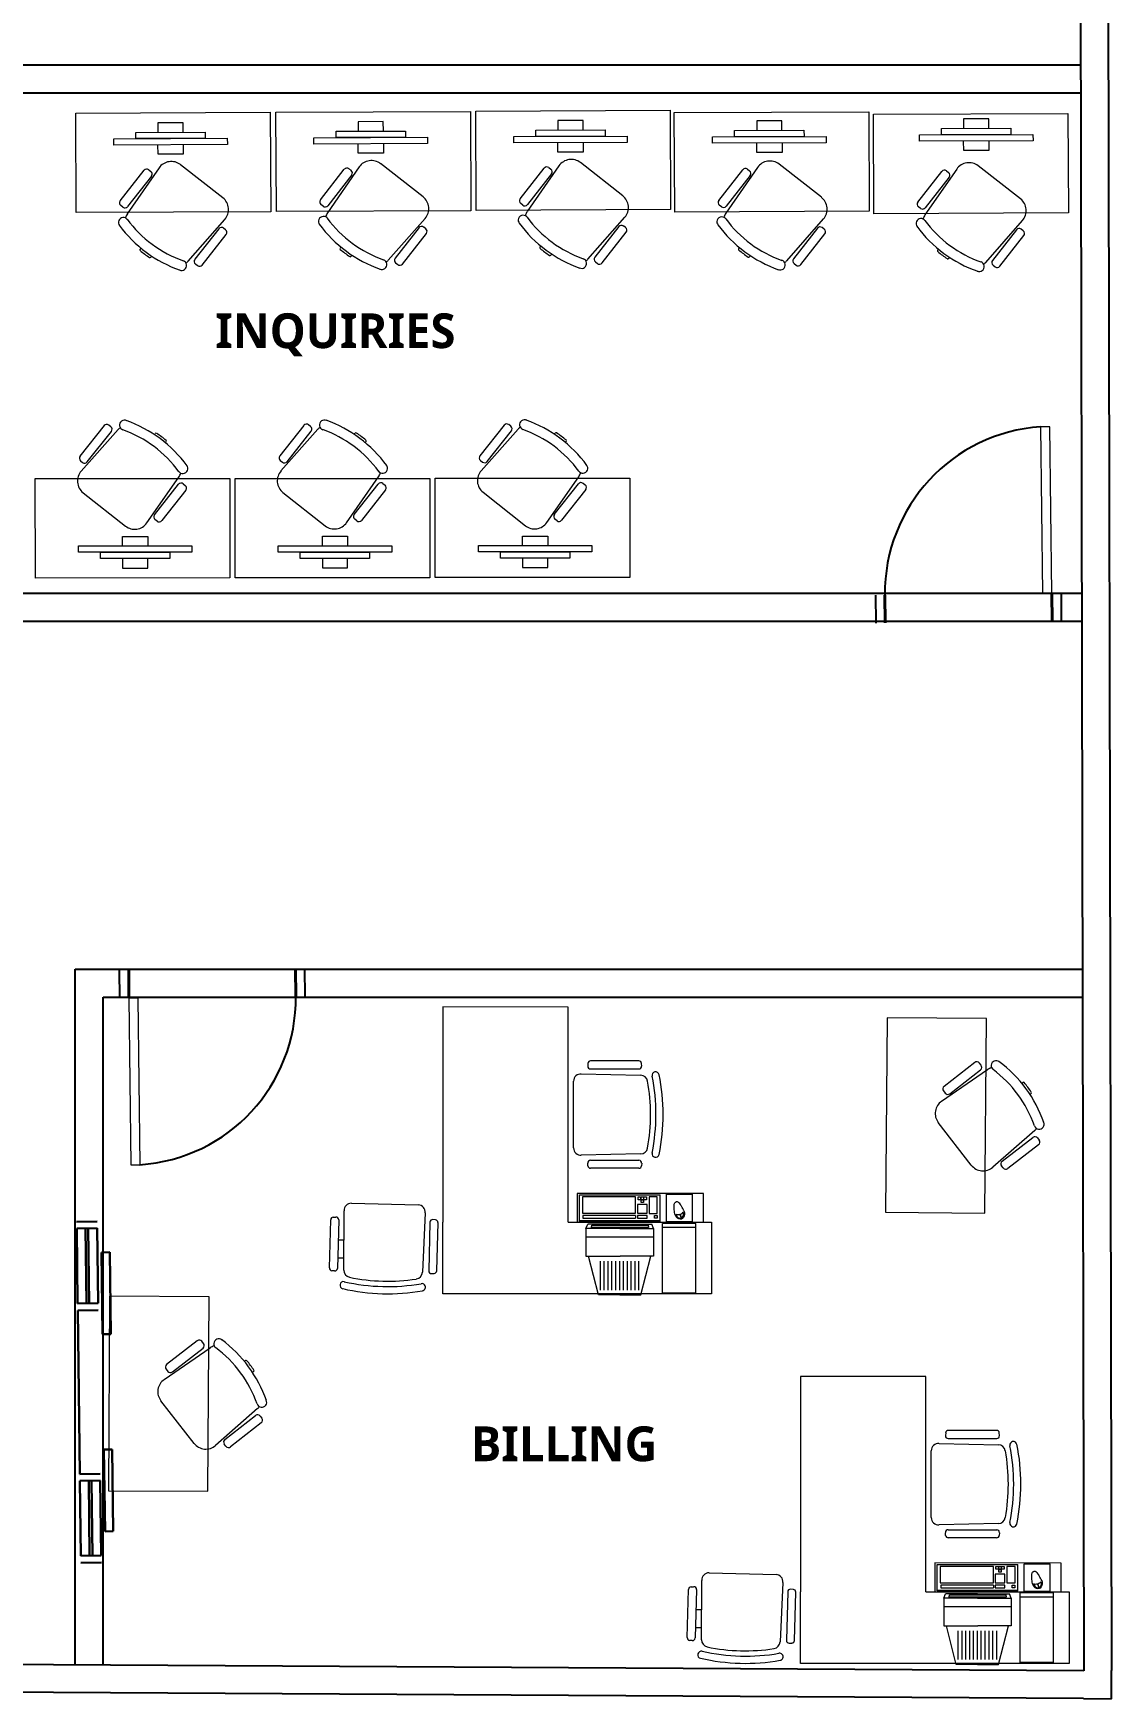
# Model space of a CAD drawing. Header units: millimetres. Extents: x 2220 to 4636, y 1941 to 3920.
# Drawn here: x 2291.71 to 2307.21, y 1951.95 to 1975.89 of the extents above; entities that cross this region are included whole.
import ezdxf

# ---------------------------------------------------------------- set-up
doc = ezdxf.new("R2010")
doc.units = ezdxf.units.MM
doc.layers.add('DOOR_005', color=15, linetype='Continuous')
for name, color, linetype, lineweight in [('DOOR_02', 2, 'Continuous', 9), ('fixture', 142, 'Continuous', 9), ('TEXT', 2, 'Continuous', 20), ('WALL_04C', 4, 'Continuous', 40), ('window', 3, 'Continuous', 30)]:
    doc.layers.add(name, color=color, linetype=linetype, lineweight=lineweight)
doc.styles.get("Standard").update_dxf_attribs({"font": 'arial.ttf'})

msp = doc.modelspace()

# ---------------------------------------------------------------- linework, layer by layer
for p, q in [((2306.728, 1992.35), (2306.811, 1952.35)), ((2307.128, 1992.351), (2307.211, 1952.351)), ((2276.791, 1975.433), (2306.763, 1975.433)), ((2277.191, 1975.033), (2306.763, 1975.033)), ((2306.78, 1967.833), (2277.191, 1967.833)), ((2306.78, 1967.433), (2276.791, 1967.433)), ((2292.311, 1952.433), (2292.311, 1962.433)), ((2292.311, 1962.433), (2306.79, 1962.433)), ((2292.711, 1962.033), (2306.79, 1962.033)), ((2292.711, 1952.433), (2292.711, 1962.033)), ((2306.811, 1952.35), (2271.811, 1952.551)), ((2307.211, 1951.948), (2307.211, 1952.351)), ((2306.808, 1951.95), (2271.809, 1952.151)), ((2306.808, 1951.95), (2307.211, 1951.948))]:
    msp.add_line(p, q)
at = {"color": 2, "linetype": 'Continuous'}
for p, q in [((2303.817, 1967.809), (2303.821, 1967.41)), ((2306.483, 1967.838), (2306.487, 1967.439)), ((2292.951, 1962.016), (2292.947, 1962.416)), ((2295.617, 1962.044), (2295.613, 1962.444))]:
    msp.add_line(p, q, dxfattribs=at)
at = {"layer": 'DOOR_005', "linetype": 'Continuous'}
for centre, start, end in [((2306.349, 1967.837), 93.81, 180.6253), ((2293.084, 1962.018), 273.7899, 0.6052)]:
    msp.add_arc(centre, 2.399, start, end, dxfattribs=at)
at = {"layer": 'DOOR_02', "linetype": 'Continuous'}
for points in [[(2306.323, 1970.233), (2306.19, 1970.231), (2306.216, 1967.836), (2306.349, 1967.837)], [(2293.11, 1959.622), (2293.243, 1959.623), (2293.218, 1962.019), (2293.084, 1962.018)]]:
    msp.add_lwpolyline(points, close=True, dxfattribs=at)
at = {"layer": 'fixture'}
for p, q in [((2292.319, 1974.74), (2295.116, 1974.752)), ((2292.326, 1973.311), (2292.319, 1974.74)), ((2295.116, 1974.752), (2295.122, 1973.323)), ((2295.197, 1974.754), (2297.994, 1974.766)), ((2295.203, 1973.326), (2295.197, 1974.754)), ((2297.994, 1974.766), (2298, 1973.338)), ((2298.069, 1974.77), (2300.865, 1974.782)), ((2298.075, 1973.342), (2298.069, 1974.77)), ((2300.865, 1974.782), (2300.871, 1973.354)), ((2300.924, 1974.747), (2303.721, 1974.759)), ((2300.93, 1973.318), (2300.924, 1974.747)), ((2303.721, 1974.759), (2303.727, 1973.33)), ((2303.786, 1974.723), (2306.583, 1974.735)), ((2303.792, 1973.295), (2303.786, 1974.723)), ((2306.583, 1974.735), (2306.589, 1973.307)), ((2292.958, 1973.478), (2293.303, 1973.919)), ((2293.516, 1973.953), (2293.06, 1973.294)), ((2293.37, 1973.927), (2293.4, 1973.903)), ((2294.434, 1973.523), (2293.824, 1973.999)), ((2295.836, 1973.492), (2296.18, 1973.933)), ((2296.394, 1973.967), (2295.938, 1973.308)), ((2296.247, 1973.941), (2296.278, 1973.918)), ((2297.312, 1973.537), (2296.702, 1974.014)), ((2298.707, 1973.508), (2299.052, 1973.949)), ((2299.265, 1973.983), (2298.81, 1973.324)), ((2299.157, 1973.866), (2298.813, 1973.426)), ((2299.119, 1973.957), (2299.149, 1973.933)), ((2300.183, 1973.553), (2299.573, 1974.03)), ((2301.563, 1973.485), (2301.908, 1973.926)), ((2302.121, 1973.959), (2301.665, 1973.301)), ((2301.975, 1973.934), (2302.005, 1973.91)), ((2303.039, 1973.53), (2302.429, 1974.006)), ((2304.425, 1973.462), (2304.769, 1973.902)), ((2304.983, 1973.936), (2304.527, 1973.278)), ((2304.836, 1973.91), (2304.867, 1973.887)), ((2305.901, 1973.506), (2305.291, 1973.983)), ((2293.408, 1973.836), (2293.064, 1973.396)), ((2296.286, 1973.851), (2295.941, 1973.41)), ((2302.013, 1973.843), (2301.669, 1973.402)), ((2304.875, 1973.82), (2304.53, 1973.379)), ((2292.997, 1973.387), (2292.966, 1973.411)), ((2295.875, 1973.402), (2295.844, 1973.426)), ((2298.746, 1973.418), (2298.716, 1973.441)), ((2301.602, 1973.394), (2301.571, 1973.418)), ((2304.464, 1973.371), (2304.433, 1973.395)), ((2295.122, 1973.323), (2292.326, 1973.311)), ((2293.934, 1972.611), (2294.463, 1973.212)), ((2298, 1973.338), (2295.203, 1973.326)), ((2296.812, 1972.626), (2297.341, 1973.227)), ((2300.871, 1973.354), (2298.075, 1973.342)), ((2299.683, 1972.641), (2300.212, 1973.243)), ((2303.727, 1973.33), (2300.93, 1973.318)), ((2302.539, 1972.618), (2303.068, 1973.219)), ((2306.589, 1973.307), (2303.792, 1973.295)), ((2305.401, 1972.595), (2305.93, 1973.196)), ((2294.376, 1973.079), (2294.032, 1972.639)), ((2294.137, 1972.556), (2294.482, 1972.997)), ((2294.474, 1973.064), (2294.443, 1973.088)), ((2297.254, 1973.094), (2296.909, 1972.653)), ((2297.015, 1972.571), (2297.359, 1973.012)), ((2297.351, 1973.078), (2297.321, 1973.102)), ((2300.125, 1973.11), (2299.781, 1972.669)), ((2299.886, 1972.586), (2300.231, 1973.027)), ((2300.223, 1973.094), (2300.192, 1973.118)), ((2302.981, 1973.086), (2302.637, 1972.646)), ((2302.742, 1972.563), (2303.087, 1973.004)), ((2303.078, 1973.071), (2303.048, 1973.095)), ((2305.843, 1973.063), (2305.498, 1972.622)), ((2305.604, 1972.54), (2305.948, 1972.981)), ((2305.94, 1973.048), (2305.91, 1973.071)), ((2293.255, 1972.801), (2293.243, 1972.785)), ((2293.413, 1972.684), (2293.4, 1972.668)), ((2296.132, 1972.816), (2296.12, 1972.8)), ((2296.291, 1972.699), (2296.278, 1972.682)), ((2299.004, 1972.831), (2298.992, 1972.816)), ((2299.162, 1972.714), (2299.149, 1972.698)), ((2301.86, 1972.808), (2301.847, 1972.792)), ((2302.018, 1972.691), (2302.005, 1972.675)), ((2304.722, 1972.785), (2304.709, 1972.769)), ((2304.88, 1972.668), (2304.867, 1972.651)), ((2294.04, 1972.572), (2294.07, 1972.548)), ((2296.918, 1972.586), (2296.948, 1972.563)), ((2299.789, 1972.602), (2299.82, 1972.578)), ((2302.645, 1972.579), (2302.675, 1972.555)), ((2305.507, 1972.556), (2305.537, 1972.532)), ((2295.695, 1970.236), (2295.665, 1970.26)), ((2298.573, 1970.239), (2298.543, 1970.262)), ((2292.727, 1970.249), (2292.38, 1969.809)), ((2292.93, 1970.193), (2292.398, 1969.594)), ((2292.485, 1969.727), (2292.832, 1970.166)), ((2292.824, 1970.233), (2292.793, 1970.257)), ((2293.45, 1970.118), (2293.463, 1970.134)), ((2295.598, 1970.252), (2295.252, 1969.813)), ((2295.801, 1970.197), (2295.269, 1969.597)), ((2295.357, 1969.73), (2295.703, 1970.169)), ((2296.322, 1970.121), (2296.335, 1970.138)), ((2298.476, 1970.255), (2298.129, 1969.815)), ((2298.679, 1970.199), (2298.147, 1969.6)), ((2298.235, 1969.732), (2298.581, 1970.172)), ((2299.2, 1970.124), (2299.212, 1970.14)), ((2299.357, 1970.006), (2299.37, 1970.022)), ((2293.608, 1970), (2293.62, 1970.016)), ((2296.479, 1970.004), (2296.492, 1970.019)), ((2292.388, 1969.743), (2292.418, 1969.719)), ((2295.26, 1969.746), (2295.29, 1969.722)), ((2298.137, 1969.748), (2298.168, 1969.725)), ((2291.739, 1968.057), (2291.738, 1969.486)), ((2291.738, 1969.486), (2294.535, 1969.486)), ((2293.342, 1968.85), (2293.8, 1969.507)), ((2293.45, 1968.966), (2293.797, 1969.405)), ((2293.902, 1969.322), (2293.555, 1968.883)), ((2293.863, 1969.413), (2293.894, 1969.389)), ((2294.535, 1969.486), (2294.535, 1968.058)), ((2294.61, 1968.061), (2294.61, 1969.489)), ((2294.61, 1969.489), (2297.407, 1969.489)), ((2296.213, 1968.853), (2296.672, 1969.51)), ((2296.322, 1968.969), (2296.668, 1969.408)), ((2296.773, 1969.326), (2296.427, 1968.886)), ((2296.735, 1969.416), (2296.765, 1969.392)), ((2297.407, 1969.489), (2297.407, 1968.061)), ((2297.488, 1968.063), (2297.488, 1969.492)), ((2297.488, 1969.492), (2300.284, 1969.492)), ((2299.091, 1968.856), (2299.55, 1969.513)), ((2299.199, 1968.972), (2299.546, 1969.411)), ((2299.651, 1969.328), (2299.304, 1968.889)), ((2299.613, 1969.419), (2299.643, 1969.395)), ((2300.284, 1969.492), (2300.284, 1968.064)), ((2292.426, 1969.284), (2293.033, 1968.804)), ((2295.297, 1969.287), (2295.905, 1968.808)), ((2298.175, 1969.29), (2298.783, 1968.81)), ((2293.488, 1968.875), (2293.458, 1968.899)), ((2296.36, 1968.878), (2296.33, 1968.902)), ((2299.238, 1968.881), (2299.207, 1968.905)), ((2294.535, 1968.058), (2291.739, 1968.057)), ((2297.407, 1968.061), (2294.61, 1968.061)), ((2300.284, 1968.064), (2297.488, 1968.063)), ((2299.398, 1961.89), (2297.594, 1961.891)), ((2297.594, 1961.891), (2297.594, 1958.799)), ((2299.397, 1958.799), (2299.398, 1961.89)), ((2303.984, 1961.737), (2303.961, 1958.94)), ((2305.412, 1961.725), (2303.984, 1961.737)), ((2305.389, 1958.929), (2305.412, 1961.725)), ((2299.586, 1960.928), (2300.44, 1960.91)), ((2299.682, 1961.081), (2299.68, 1961.042)), ((2299.718, 1961), (2300.416, 1961)), ((2300.414, 1961.116), (2299.72, 1961.116)), ((2300.455, 1961.042), (2300.453, 1961.08)), ((2304.766, 1960.537), (2305.427, 1960.991)), ((2305.243, 1961.093), (2304.801, 1960.75)), ((2304.883, 1960.645), (2305.325, 1960.988)), ((2305.334, 1961.054), (2305.31, 1961.085)), ((2299.475, 1959.864), (2299.475, 1960.825)), ((2305.919, 1960.794), (2305.935, 1960.806)), ((2304.793, 1960.684), (2304.816, 1960.653)), ((2306.035, 1960.636), (2306.052, 1960.648)), ((2305.193, 1959.618), (2304.718, 1960.229)), ((2306.106, 1960.114), (2305.503, 1959.587)), ((2305.636, 1959.674), (2306.078, 1960.017)), ((2306.145, 1960.008), (2306.169, 1959.978)), ((2300.44, 1959.779), (2299.586, 1959.761)), ((2306.16, 1959.911), (2305.718, 1959.568)), ((2299.682, 1959.609), (2299.68, 1959.647)), ((2299.718, 1959.689), (2300.416, 1959.689)), ((2300.414, 1959.573), (2299.72, 1959.573)), ((2300.455, 1959.647), (2300.453, 1959.609)), ((2305.651, 1959.577), (2305.628, 1959.607)), ((2296.281, 1959.07), (2297.243, 1959.045)), ((2301.344, 1959.211), (2299.526, 1959.211)), ((2299.526, 1959.211), (2299.526, 1958.799)), ((2299.561, 1959.19), (2300.721, 1959.19)), ((2299.561, 1958.809), (2299.561, 1959.19)), ((2300.367, 1959.161), (2299.605, 1959.161)), ((2299.605, 1959.161), (2299.605, 1958.927)), ((2300.367, 1958.927), (2300.367, 1959.161)), ((2300.532, 1959.052), (2300.394, 1959.052)), ((2300.394, 1959.052), (2300.394, 1958.927)), ((2300.403, 1959.16), (2300.439, 1959.16)), ((2300.403, 1959.121), (2300.403, 1959.16)), ((2300.439, 1959.121), (2300.403, 1959.121)), ((2300.439, 1959.16), (2300.439, 1959.121)), ((2300.445, 1959.16), (2300.481, 1959.16)), ((2300.445, 1959.121), (2300.445, 1959.16)), ((2300.481, 1959.121), (2300.445, 1959.121)), ((2300.445, 1959.079), (2300.445, 1959.118)), ((2300.445, 1959.118), (2300.481, 1959.118)), ((2300.481, 1959.079), (2300.445, 1959.079)), ((2300.481, 1959.16), (2300.481, 1959.121)), ((2300.481, 1959.118), (2300.481, 1959.079)), ((2300.485, 1959.16), (2300.522, 1959.16)), ((2300.485, 1959.121), (2300.485, 1959.16)), ((2300.522, 1959.121), (2300.485, 1959.121)), ((2300.522, 1959.16), (2300.522, 1959.121)), ((2300.532, 1958.927), (2300.532, 1959.052)), ((2300.679, 1959.161), (2300.56, 1959.161)), ((2300.56, 1959.161), (2300.56, 1958.924)), ((2300.679, 1958.924), (2300.679, 1959.161)), ((2300.721, 1958.809), (2300.721, 1959.19)), ((2300.813, 1959.201), (2301.183, 1959.201)), ((2300.813, 1958.804), (2300.813, 1959.201)), ((2301.183, 1958.804), (2301.183, 1959.201)), ((2301.344, 1958.799), (2301.344, 1959.211)), ((2295.966, 1958.139), (2295.985, 1958.832)), ((2296.021, 1958.87), (2296.06, 1958.871)), ((2296.1, 1958.831), (2296.082, 1958.134)), ((2296.172, 1958.107), (2296.176, 1958.962)), ((2297.343, 1958.931), (2297.302, 1958.078)), ((2297.411, 1958.797), (2297.393, 1958.099)), ((2297.493, 1958.832), (2297.454, 1958.835)), ((2297.509, 1958.099), (2297.527, 1958.792)), ((2297.594, 1957.768), (2297.594, 1958.799)), ((2299.397, 1958.799), (2301.458, 1958.799)), ((2299.526, 1958.799), (2301.344, 1958.799)), ((2299.561, 1958.822), (2300.721, 1958.822)), ((2299.561, 1958.809), (2300.721, 1958.809)), ((2299.605, 1958.927), (2300.367, 1958.927)), ((2300.367, 1958.895), (2299.611, 1958.895)), ((2299.611, 1958.895), (2299.611, 1958.854)), ((2299.611, 1958.854), (2300.367, 1958.854)), ((2300.367, 1958.895), (2300.367, 1958.854)), ((2300.394, 1958.927), (2300.532, 1958.927)), ((2300.394, 1958.895), (2300.394, 1958.854)), ((2300.532, 1958.895), (2300.394, 1958.895)), ((2300.394, 1958.854), (2300.532, 1958.854)), ((2300.532, 1958.854), (2300.532, 1958.895)), ((2300.56, 1958.924), (2300.679, 1958.924)), ((2300.639, 1958.856), (2300.639, 1958.895)), ((2300.639, 1958.895), (2300.676, 1958.895)), ((2300.676, 1958.856), (2300.639, 1958.856)), ((2300.676, 1958.895), (2300.676, 1958.856)), ((2300.754, 1957.779), (2300.754, 1958.781)), ((2301.232, 1958.781), (2300.754, 1958.781)), ((2301.183, 1958.804), (2300.813, 1958.804)), ((2301.005, 1958.908), (2301.02, 1958.858)), ((2301.006, 1958.908), (2301.021, 1958.859)), ((2301.231, 1957.779), (2301.232, 1958.781)), ((2301.458, 1958.799), (2301.458, 1957.768)), ((2303.961, 1958.94), (2305.389, 1958.929)), ((2299.654, 1958.706), (2299.653, 1958.308)), ((2299.654, 1958.706), (2299.681, 1958.767)), ((2300.139, 1958.706), (2299.654, 1958.706)), ((2299.654, 1958.586), (2300.624, 1958.586)), ((2300.139, 1958.767), (2299.681, 1958.767)), ((2299.732, 1958.721), (2299.736, 1958.754)), ((2300.551, 1958.721), (2299.732, 1958.721)), ((2299.736, 1958.754), (2300.547, 1958.754)), ((2300.139, 1958.767), (2300.601, 1958.767)), ((2300.139, 1958.706), (2300.624, 1958.705)), ((2300.547, 1958.754), (2300.551, 1958.721)), ((2300.624, 1958.705), (2300.601, 1958.767)), ((2300.624, 1958.705), (2300.624, 1958.308)), ((2300.624, 1958.705), (2300.624, 1958.486)), ((2301.232, 1958.722), (2300.754, 1958.722)), ((2299.653, 1958.308), (2300.144, 1958.308)), ((2299.834, 1957.754), (2299.692, 1958.308)), ((2300.624, 1958.308), (2300.144, 1958.308)), ((2300.444, 1957.754), (2300.586, 1958.308)), ((2296.04, 1958.096), (2296.001, 1958.099)), ((2297.434, 1958.06), (2297.472, 1958.061)), ((2299.861, 1957.822), (2299.862, 1958.237)), ((2299.917, 1957.822), (2299.917, 1958.237)), ((2299.972, 1957.822), (2299.972, 1958.237)), ((2300.028, 1957.822), (2300.028, 1958.237)), ((2300.083, 1957.822), (2300.083, 1958.237)), ((2300.139, 1957.822), (2300.139, 1958.237)), ((2300.194, 1957.822), (2300.194, 1958.237)), ((2300.25, 1957.822), (2300.25, 1958.237)), ((2300.305, 1957.822), (2300.305, 1958.237)), ((2300.361, 1957.822), (2300.361, 1958.237)), ((2300.416, 1957.822), (2300.416, 1958.237)), ((2292.806, 1957.735), (2292.789, 1954.938)), ((2294.235, 1957.726), (2292.806, 1957.735)), ((2294.218, 1954.93), (2294.235, 1957.726)), ((2299.397, 1957.768), (2297.594, 1957.768)), ((2301.458, 1957.768), (2297.594, 1957.768)), ((2300.139, 1957.754), (2299.834, 1957.754)), ((2300.139, 1957.754), (2300.444, 1957.754)), ((2301.231, 1957.779), (2300.754, 1957.779)), ((2294.067, 1957.094), (2293.626, 1956.75)), ((2293.591, 1956.537), (2294.251, 1956.991)), ((2293.708, 1956.645), (2294.149, 1956.988)), ((2294.158, 1957.055), (2294.134, 1957.086)), ((2293.617, 1956.683), (2293.641, 1956.653)), ((2294.743, 1956.796), (2294.759, 1956.808)), ((2294.86, 1956.638), (2294.876, 1956.651)), ((2302.737, 1956.578), (2302.736, 1953.486)), ((2304.54, 1956.578), (2302.737, 1956.578)), ((2304.54, 1953.486), (2304.54, 1956.578)), ((2294.02, 1955.618), (2293.544, 1956.229)), ((2294.932, 1956.117), (2294.33, 1955.589)), ((2294.463, 1955.675), (2294.904, 1956.019)), ((2294.986, 1955.913), (2294.545, 1955.57)), ((2294.971, 1956.011), (2294.995, 1955.98)), ((2304.825, 1955.768), (2304.822, 1955.729)), ((2304.861, 1955.687), (2305.559, 1955.687)), ((2305.557, 1955.803), (2304.863, 1955.803)), ((2305.597, 1955.729), (2305.595, 1955.768)), ((2294.478, 1955.578), (2294.455, 1955.608)), ((2304.617, 1954.551), (2304.617, 1955.513)), ((2304.729, 1955.615), (2305.583, 1955.597)), ((2292.789, 1954.938), (2294.218, 1954.93)), ((2305.583, 1954.466), (2304.729, 1954.448)), ((2304.824, 1954.296), (2304.822, 1954.334)), ((2304.861, 1954.376), (2305.559, 1954.376)), ((2305.557, 1954.26), (2304.863, 1954.26)), ((2305.597, 1954.334), (2305.595, 1954.296)), ((2301.424, 1953.757), (2302.386, 1953.732)), ((2306.487, 1953.898), (2304.669, 1953.899)), ((2304.669, 1953.899), (2304.669, 1953.486)), ((2304.704, 1953.877), (2305.863, 1953.877)), ((2304.704, 1953.497), (2304.704, 1953.877)), ((2305.51, 1953.848), (2304.748, 1953.848)), ((2304.748, 1953.848), (2304.748, 1953.614)), ((2305.51, 1953.614), (2305.51, 1953.848)), ((2305.546, 1953.847), (2305.582, 1953.847)), ((2305.546, 1953.808), (2305.546, 1953.847)), ((2305.582, 1953.808), (2305.546, 1953.808)), ((2305.582, 1953.847), (2305.582, 1953.808)), ((2305.587, 1953.847), (2305.624, 1953.847)), ((2305.587, 1953.808), (2305.587, 1953.847)), ((2305.624, 1953.808), (2305.587, 1953.808)), ((2305.587, 1953.767), (2305.587, 1953.805)), ((2305.587, 1953.805), (2305.624, 1953.805)), ((2305.624, 1953.767), (2305.587, 1953.767)), ((2305.624, 1953.847), (2305.624, 1953.808)), ((2305.624, 1953.805), (2305.624, 1953.767)), ((2305.628, 1953.847), (2305.664, 1953.847)), ((2305.628, 1953.808), (2305.628, 1953.847)), ((2305.664, 1953.808), (2305.628, 1953.808)), ((2305.664, 1953.847), (2305.664, 1953.808)), ((2305.822, 1953.848), (2305.703, 1953.848)), ((2305.703, 1953.848), (2305.703, 1953.611)), ((2305.822, 1953.611), (2305.822, 1953.848)), ((2305.863, 1953.496), (2305.863, 1953.877)), ((2305.955, 1953.888), (2306.325, 1953.888)), ((2305.955, 1953.491), (2305.955, 1953.888)), ((2306.325, 1953.491), (2306.325, 1953.888)), ((2306.487, 1953.486), (2306.487, 1953.898)), ((2301.109, 1952.826), (2301.127, 1953.519)), ((2301.164, 1953.557), (2301.202, 1953.558)), ((2301.243, 1953.518), (2301.225, 1952.821)), ((2301.314, 1952.795), (2301.319, 1953.649)), ((2302.485, 1953.618), (2302.445, 1952.765)), ((2302.635, 1953.519), (2302.597, 1953.522)), ((2304.704, 1953.509), (2305.863, 1953.509)), ((2304.748, 1953.614), (2305.51, 1953.614)), ((2305.51, 1953.582), (2304.754, 1953.582)), ((2304.754, 1953.582), (2304.754, 1953.541)), ((2304.754, 1953.541), (2305.51, 1953.541)), ((2305.51, 1953.582), (2305.51, 1953.541)), ((2305.675, 1953.739), (2305.537, 1953.739)), ((2305.537, 1953.739), (2305.537, 1953.614)), ((2305.537, 1953.614), (2305.674, 1953.614)), ((2305.537, 1953.582), (2305.537, 1953.541)), ((2305.674, 1953.582), (2305.537, 1953.582)), ((2305.537, 1953.541), (2305.674, 1953.541)), ((2305.674, 1953.614), (2305.675, 1953.739)), ((2305.674, 1953.541), (2305.674, 1953.582)), ((2305.703, 1953.611), (2305.822, 1953.611)), ((2305.782, 1953.543), (2305.782, 1953.582)), ((2305.782, 1953.582), (2305.818, 1953.582)), ((2305.818, 1953.543), (2305.782, 1953.543)), ((2305.818, 1953.582), (2305.818, 1953.543)), ((2306.147, 1953.595), (2306.163, 1953.545)), ((2306.149, 1953.595), (2306.164, 1953.546)), ((2302.554, 1953.484), (2302.536, 1952.787)), ((2302.652, 1952.786), (2302.67, 1953.479)), ((2302.736, 1952.456), (2302.736, 1953.486)), ((2304.54, 1953.486), (2306.601, 1953.486)), ((2304.669, 1953.486), (2306.487, 1953.486)), ((2304.704, 1953.497), (2305.863, 1953.496)), ((2304.796, 1953.393), (2304.823, 1953.455)), ((2304.796, 1953.393), (2304.796, 1952.996)), ((2305.282, 1953.393), (2304.796, 1953.393)), ((2304.796, 1953.273), (2305.767, 1953.273)), ((2305.282, 1953.455), (2304.823, 1953.455)), ((2304.874, 1953.408), (2304.879, 1953.441)), ((2305.694, 1953.408), (2304.874, 1953.408)), ((2304.879, 1953.441), (2305.69, 1953.441)), ((2305.282, 1953.455), (2305.743, 1953.455)), ((2305.282, 1953.393), (2305.767, 1953.393)), ((2305.69, 1953.441), (2305.694, 1953.408)), ((2305.767, 1953.393), (2305.743, 1953.455)), ((2305.767, 1953.393), (2305.767, 1952.995)), ((2305.767, 1953.393), (2305.767, 1953.174)), ((2305.897, 1952.466), (2305.897, 1953.468)), ((2306.374, 1953.468), (2305.897, 1953.468)), ((2306.374, 1953.409), (2305.897, 1953.409)), ((2306.325, 1953.491), (2305.955, 1953.491)), ((2306.374, 1952.466), (2306.374, 1953.468)), ((2306.601, 1953.486), (2306.601, 1952.455)), ((2301.182, 1952.783), (2301.144, 1952.786)), ((2304.796, 1952.996), (2305.286, 1952.995)), ((2304.977, 1952.441), (2304.835, 1952.996)), ((2305.004, 1952.51), (2305.004, 1952.925)), ((2305.06, 1952.509), (2305.06, 1952.925)), ((2305.115, 1952.509), (2305.115, 1952.925)), ((2305.171, 1952.509), (2305.171, 1952.925)), ((2305.226, 1952.509), (2305.226, 1952.925)), ((2305.282, 1952.509), (2305.282, 1952.925)), ((2305.767, 1952.995), (2305.286, 1952.995)), ((2305.337, 1952.509), (2305.337, 1952.925)), ((2305.392, 1952.509), (2305.393, 1952.925)), ((2305.448, 1952.509), (2305.448, 1952.925)), ((2305.503, 1952.509), (2305.503, 1952.925)), ((2305.559, 1952.509), (2305.559, 1952.925)), ((2305.586, 1952.441), (2305.729, 1952.995)), ((2302.576, 1952.747), (2302.615, 1952.748)), ((2304.54, 1952.455), (2302.736, 1952.456)), ((2306.601, 1952.455), (2302.736, 1952.456)), ((2305.282, 1952.441), (2304.977, 1952.441)), ((2305.282, 1952.441), (2305.586, 1952.441)), ((2306.374, 1952.466), (2305.897, 1952.466))]:
    msp.add_line(p, q, dxfattribs=at)
for points in [[(2293.863, 1974.467), (2293.863, 1974.603), (2293.5, 1974.602), (2293.501, 1974.466)], [(2296.741, 1974.482), (2296.74, 1974.618), (2296.378, 1974.616), (2296.378, 1974.48)], [(2299.612, 1974.497), (2299.612, 1974.633), (2299.249, 1974.632), (2299.25, 1974.496)], [(2302.471, 1974.493), (2302.47, 1974.629), (2302.108, 1974.628), (2302.108, 1974.492)], [(2305.445, 1974.522), (2305.444, 1974.658), (2305.082, 1974.656), (2305.082, 1974.52)], [(2305.446, 1974.341), (2305.446, 1974.205), (2305.084, 1974.203), (2305.083, 1974.339)], [(2293.864, 1974.286), (2293.865, 1974.15), (2293.502, 1974.148), (2293.501, 1974.284)], [(2296.742, 1974.3), (2296.742, 1974.164), (2296.38, 1974.163), (2296.379, 1974.299)], [(2299.613, 1974.316), (2299.614, 1974.18), (2299.251, 1974.178), (2299.25, 1974.314)], [(2302.472, 1974.312), (2302.472, 1974.176), (2302.11, 1974.174), (2302.109, 1974.31)], [(2292.993, 1968.518), (2292.993, 1968.654), (2293.355, 1968.654), (2293.355, 1968.518)], [(2295.864, 1968.522), (2295.864, 1968.658), (2296.227, 1968.658), (2296.227, 1968.522)], [(2298.742, 1968.524), (2298.742, 1968.66), (2299.104, 1968.66), (2299.104, 1968.524)], [(2292.993, 1968.337), (2292.993, 1968.201), (2293.355, 1968.201), (2293.355, 1968.337)], [(2295.864, 1968.34), (2295.864, 1968.204), (2296.227, 1968.204), (2296.227, 1968.34)], [(2298.742, 1968.343), (2298.742, 1968.207), (2299.104, 1968.207), (2299.104, 1968.343)], [(2296.093, 1958.542), (2296.174, 1958.542)], [(2296.086, 1958.285), (2296.173, 1958.285)], [(2301.236, 1953.23), (2301.316, 1953.23)], [(2301.229, 1952.972), (2301.315, 1952.972)]]:
    msp.add_lwpolyline(points, dxfattribs=at)
for points in [[(2292.866, 1974.281), (2292.866, 1974.372), (2294.498, 1974.379), (2294.499, 1974.288)], [(2293.184, 1974.374), (2293.183, 1974.464), (2294.181, 1974.468), (2294.181, 1974.378)], [(2295.744, 1974.296), (2295.744, 1974.387), (2297.376, 1974.394), (2297.376, 1974.303)], [(2296.061, 1974.388), (2296.061, 1974.479), (2297.058, 1974.483), (2297.059, 1974.392)], [(2298.616, 1974.312), (2298.615, 1974.402), (2300.248, 1974.409), (2300.248, 1974.319)], [(2298.933, 1974.404), (2298.932, 1974.494), (2299.93, 1974.499), (2299.93, 1974.408)], [(2301.474, 1974.308), (2301.474, 1974.398), (2303.106, 1974.405), (2303.107, 1974.315)], [(2301.791, 1974.4), (2301.791, 1974.49), (2302.788, 1974.495), (2302.789, 1974.404)], [(2304.448, 1974.336), (2304.448, 1974.427), (2306.08, 1974.434), (2306.081, 1974.343)], [(2304.765, 1974.428), (2304.765, 1974.519), (2305.762, 1974.523), (2305.763, 1974.433)], [(2293.99, 1968.518), (2293.99, 1968.428), (2292.358, 1968.427), (2292.358, 1968.518)], [(2293.673, 1968.428), (2293.673, 1968.337), (2292.675, 1968.337), (2292.675, 1968.427)], [(2296.862, 1968.522), (2296.862, 1968.431), (2295.229, 1968.431), (2295.229, 1968.522)], [(2296.544, 1968.431), (2296.544, 1968.34), (2295.547, 1968.34), (2295.547, 1968.431)], [(2299.739, 1968.524), (2299.739, 1968.433), (2298.107, 1968.433), (2298.107, 1968.524)], [(2299.422, 1968.433), (2299.422, 1968.343), (2298.424, 1968.343), (2298.424, 1968.433)]]:
    msp.add_lwpolyline(points, close=True, dxfattribs=at)
for centre, radius, start, end in [((2293.34, 1973.889), 0.0476, 51.9845, 141.9845), ((2293.371, 1973.866), 0.0476, 321.9845, 51.9845), ((2293.692, 1973.831), 0.214, 51.9845, 145.3119), ((2296.218, 1973.904), 0.0476, 51.9845, 141.9845), ((2296.248, 1973.88), 0.0476, 321.9845, 51.9845), ((2296.57, 1973.845), 0.214, 51.9845, 145.3119), ((2299.089, 1973.919), 0.0476, 51.9845, 141.9845), ((2299.12, 1973.896), 0.0476, 321.9845, 51.9845), ((2299.442, 1973.861), 0.214, 51.9845, 145.3119), ((2301.945, 1973.896), 0.0476, 51.9845, 141.9845), ((2301.976, 1973.872), 0.0476, 321.9845, 51.9845), ((2302.297, 1973.838), 0.214, 51.9845, 145.3119), ((2304.807, 1973.873), 0.0476, 51.9845, 141.9845), ((2304.837, 1973.849), 0.0476, 321.9845, 51.9845), ((2305.159, 1973.814), 0.214, 51.9845, 145.3119), ((2292.996, 1973.449), 0.0476, 141.9845, 231.9845), ((2293.026, 1973.425), 0.0476, 231.9845, 321.9845), ((2294.302, 1973.354), 0.214, 318.6571, 51.9845), ((2295.873, 1973.463), 0.0476, 141.9845, 231.9845), ((2295.904, 1973.439), 0.0476, 231.9845, 321.9845), ((2297.18, 1973.368), 0.214, 318.6571, 51.9845), ((2298.745, 1973.479), 0.0476, 141.9845, 231.9845), ((2298.775, 1973.455), 0.0476, 231.9845, 321.9845), ((2300.051, 1973.384), 0.214, 318.6571, 51.9845), ((2301.601, 1973.456), 0.0476, 141.9845, 231.9845), ((2301.631, 1973.432), 0.0476, 231.9845, 321.9845), ((2302.907, 1973.361), 0.214, 318.6571, 51.9845), ((2304.462, 1973.432), 0.0476, 141.9845, 231.9845), ((2304.493, 1973.409), 0.0476, 231.9845, 321.9845), ((2305.769, 1973.338), 0.214, 318.6571, 51.9845), ((2293.003, 1973.169), 0.0715, 33.3686, 219.7253), ((2293.237, 1973.172), 0.214, 145.3119, 162.9139), ((2294.434, 1974.23), 1.71, 216.4141, 250.6091), ((2295.881, 1973.184), 0.0715, 33.3686, 219.7253), ((2297.311, 1974.245), 1.853, 216.4244, 250.6091), ((2296.114, 1973.187), 0.214, 145.3119, 162.9139), ((2297.311, 1974.245), 1.71, 216.4141, 250.6091), ((2298.752, 1973.2), 0.0715, 33.3686, 219.7253), ((2300.183, 1974.26), 1.853, 216.4244, 250.6091), ((2298.986, 1973.202), 0.214, 145.3119, 162.9139), ((2300.183, 1974.26), 1.71, 216.4141, 250.6091), ((2301.608, 1973.176), 0.0715, 33.3686, 219.7253), ((2303.039, 1974.237), 1.853, 216.4244, 250.6091), ((2301.841, 1973.179), 0.214, 145.3119, 162.9139), ((2303.039, 1974.237), 1.71, 216.4141, 250.6091), ((2304.47, 1973.153), 0.0715, 33.3686, 219.7253), ((2304.703, 1973.156), 0.214, 145.3119, 162.9139), ((2305.9, 1974.214), 1.71, 216.4141, 250.6091), ((2294.434, 1974.23), 1.853, 216.4244, 250.6091), ((2294.414, 1973.05), 0.0476, 51.9845, 141.9845), ((2294.444, 1973.026), 0.0476, 321.9845, 51.9845), ((2297.291, 1973.065), 0.0476, 51.9845, 141.9845), ((2297.322, 1973.041), 0.0476, 321.9845, 51.9845), ((2300.163, 1973.08), 0.0476, 51.9845, 141.9845), ((2300.193, 1973.057), 0.0476, 321.9845, 51.9845), ((2303.019, 1973.057), 0.0476, 51.9845, 141.9845), ((2303.049, 1973.033), 0.0476, 321.9845, 51.9845), ((2305.9, 1974.214), 1.853, 216.4244, 250.6091), ((2305.88, 1973.034), 0.0476, 51.9845, 141.9845), ((2305.911, 1973.01), 0.0476, 321.9845, 51.9845), ((2293.254, 1972.777), 0.0143, 141.9845, 230.9292), ((2294.434, 1974.23), 1.887, 230.9292, 236.075), ((2293.389, 1972.677), 0.0143, 236.075, 321.9845), ((2296.131, 1972.791), 0.0143, 141.9845, 230.9292), ((2297.311, 1974.245), 1.887, 230.9292, 236.075), ((2296.267, 1972.691), 0.0143, 236.075, 321.9845), ((2299.003, 1972.807), 0.0143, 141.9845, 230.9292), ((2300.183, 1974.26), 1.887, 230.9292, 236.075), ((2299.138, 1972.707), 0.0143, 236.075, 321.9845), ((2299.818, 1972.64), 0.0476, 141.9845, 231.9845), ((2301.859, 1972.783), 0.0143, 141.9845, 230.9292), ((2303.039, 1974.237), 1.887, 230.9292, 236.075), ((2301.994, 1972.683), 0.0143, 236.075, 321.9845), ((2304.72, 1972.76), 0.0143, 141.9845, 230.9292), ((2305.9, 1974.214), 1.887, 230.9292, 236.075), ((2293.842, 1972.55), 0.0715, 244.2436, 70.6003), ((2293.773, 1972.752), 0.214, 308.0991, 318.6571), ((2294.069, 1972.609), 0.0476, 141.9845, 231.9845), ((2294.1, 1972.586), 0.0476, 231.9845, 321.9845), ((2296.72, 1972.564), 0.0715, 244.2436, 70.6003), ((2296.651, 1972.767), 0.214, 308.0991, 318.6571), ((2296.947, 1972.624), 0.0476, 141.9845, 231.9845), ((2296.977, 1972.6), 0.0476, 231.9845, 321.9845), ((2299.592, 1972.58), 0.0715, 244.2436, 70.6003), ((2299.522, 1972.783), 0.214, 308.0991, 318.6571), ((2299.849, 1972.616), 0.0476, 231.9845, 321.9845), ((2302.447, 1972.557), 0.0715, 244.2436, 70.6003), ((2302.378, 1972.759), 0.214, 308.0991, 318.6571), ((2302.674, 1972.616), 0.0476, 141.9845, 231.9845), ((2302.705, 1972.593), 0.0476, 231.9845, 321.9845), ((2304.856, 1972.66), 0.0143, 236.075, 321.9845), ((2305.309, 1972.534), 0.0715, 244.2436, 70.6003), ((2305.24, 1972.736), 0.214, 308.0991, 318.6571), ((2305.536, 1972.593), 0.0476, 141.9845, 231.9845), ((2305.566, 1972.569), 0.0476, 231.9845, 321.9845), ((2292.764, 1970.219), 0.0476, 51.7428, 141.7428), ((2293.021, 1970.254), 0.0715, 64.002, 250.3587), ((2292.423, 1968.576), 1.853, 36.1827, 70.3674), ((2295.636, 1970.223), 0.0476, 51.7428, 141.7428), ((2295.893, 1970.257), 0.0715, 64.002, 250.3587), ((2295.295, 1968.58), 1.853, 36.1827, 70.3674), ((2298.513, 1970.225), 0.0476, 51.7428, 141.7428), ((2298.771, 1970.26), 0.0715, 64.002, 250.3587), ((2298.172, 1968.582), 1.853, 36.1827, 70.3674), ((2292.794, 1970.195), 0.0476, 321.7428, 51.7428), ((2293.09, 1970.051), 0.214, 127.8574, 138.4154), ((2292.423, 1968.576), 1.71, 36.1725, 70.3674), ((2293.474, 1970.125), 0.0143, 55.8334, 141.7428), ((2292.423, 1968.576), 1.887, 50.6875, 55.8334), ((2293.609, 1970.025), 0.0143, 321.7428, 50.6875), ((2295.666, 1970.199), 0.0476, 321.7428, 51.7428), ((2295.961, 1970.054), 0.214, 127.8574, 138.4154), ((2295.295, 1968.58), 1.71, 36.1725, 70.3674), ((2296.346, 1970.129), 0.0143, 55.8334, 141.7428), ((2295.295, 1968.58), 1.887, 50.6875, 55.8334), ((2296.481, 1970.028), 0.0143, 321.7428, 50.6875), ((2298.544, 1970.201), 0.0476, 321.7428, 51.7428), ((2298.839, 1970.057), 0.214, 127.8574, 138.4154), ((2298.172, 1968.582), 1.71, 36.1725, 70.3674), ((2299.224, 1970.131), 0.0143, 55.8334, 141.7428), ((2298.172, 1968.582), 1.887, 50.6875, 55.8334), ((2299.358, 1970.031), 0.0143, 321.7428, 50.6875), ((2292.418, 1969.78), 0.0476, 141.7428, 231.7428), ((2295.289, 1969.783), 0.0476, 141.7428, 231.7428), ((2298.167, 1969.786), 0.0476, 141.7428, 231.7428), ((2292.558, 1969.452), 0.214, 138.4154, 231.7428), ((2292.448, 1969.756), 0.0476, 231.7428, 321.7428), ((2293.858, 1969.631), 0.0715, 213.127, 39.4837), ((2293.625, 1969.629), 0.214, 325.0702, 342.6722), ((2295.43, 1969.455), 0.214, 138.4154, 231.7428), ((2295.319, 1969.76), 0.0476, 231.7428, 321.7428), ((2296.73, 1969.634), 0.0715, 213.127, 39.4837), ((2296.496, 1969.633), 0.214, 325.0702, 342.6722), ((2298.307, 1969.458), 0.214, 138.4154, 231.7428), ((2298.197, 1969.762), 0.0476, 231.7428, 321.7428), ((2299.608, 1969.637), 0.0715, 213.127, 39.4837), ((2299.374, 1969.635), 0.214, 325.0702, 342.6722), ((2293.834, 1969.375), 0.0476, 51.7428, 141.7428), ((2293.864, 1969.352), 0.0476, 321.7428, 51.7428), ((2296.706, 1969.379), 0.0476, 51.7428, 141.7428), ((2296.736, 1969.355), 0.0476, 321.7428, 51.7428), ((2299.583, 1969.381), 0.0476, 51.7428, 141.7428), ((2299.613, 1969.358), 0.0476, 321.7428, 51.7428), ((2293.166, 1968.972), 0.214, 231.7428, 325.0702), ((2293.488, 1968.936), 0.0476, 141.7428, 231.7428), ((2293.518, 1968.912), 0.0476, 231.7428, 321.7428), ((2296.038, 1968.976), 0.214, 231.7428, 325.0702), ((2296.359, 1968.94), 0.0476, 141.7428, 231.7428), ((2296.389, 1968.916), 0.0476, 231.7428, 321.7428), ((2298.915, 1968.978), 0.214, 231.7428, 325.0702), ((2299.237, 1968.942), 0.0476, 141.7428, 231.7428), ((2299.267, 1968.918), 0.0476, 231.7428, 321.7428), ((2299.578, 1960.825), 0.103, 85.4204, 179.9943), ((2299.718, 1961.039), 0.0386, 175.4204, 269.9943), ((2299.72, 1961.077), 0.0386, 89.9943, 175.4204), ((2300.414, 1961.077), 0.0386, 4.5683, 89.9943), ((2300.416, 1961.039), 0.0386, 269.9943, 4.5683), ((2300.655, 1960.907), 0.0515, 11.3876, 191.3876), ((2305.272, 1961.056), 0.0476, 37.7975, 127.7975), ((2305.296, 1961.025), 0.0476, 307.7975, 37.7975), ((2305.548, 1960.814), 0.214, 106.8682, 124.4701), ((2305.551, 1961.048), 0.0715, 50.0567, 236.4134), ((2304.485, 1959.621), 1.71, 19.1729, 53.3679), ((2304.485, 1959.621), 1.853, 19.1729, 53.3577), ((2300.438, 1960.807), 0.103, 10.2758, 88.7812), ((2297.888, 1960.345), 2.695, 349.7129, 10.2758), ((2297.862, 1960.345), 2.798, 348.6011, 11.3876), ((2297.862, 1960.345), 2.901, 348.6011, 11.3876), ((2304.83, 1960.713), 0.0476, 127.7975, 217.7975), ((2305.943, 1960.795), 0.0143, 38.8528, 127.7975), ((2304.485, 1959.621), 1.887, 33.707, 38.8528), ((2304.888, 1960.361), 0.214, 124.4701, 217.7975), ((2304.854, 1960.682), 0.0476, 217.7975, 307.7975), ((2306.043, 1960.66), 0.0143, 307.7975, 33.707), ((2306.168, 1960.206), 0.0715, 199.1817, 25.5384), ((2306.107, 1959.979), 0.0476, 37.7975, 127.7975), ((2305.965, 1960.276), 0.214, 311.1249, 321.683), ((2306.131, 1959.949), 0.0476, 307.7975, 37.7975), ((2299.578, 1959.864), 0.103, 179.9943, 274.5683), ((2300.438, 1959.882), 0.103, 271.2075, 349.7129), ((2300.655, 1959.782), 0.0515, 168.6011, 348.6011), ((2299.718, 1959.65), 0.0386, 89.9943, 184.5683), ((2299.72, 1959.612), 0.0386, 184.5683, 269.9943), ((2300.414, 1959.612), 0.0386, 269.9943, 355.4204), ((2300.416, 1959.65), 0.0386, 355.4204, 89.9943), ((2305.362, 1959.749), 0.214, 217.7975, 311.1249), ((2305.665, 1959.636), 0.0476, 127.7975, 217.7975), ((2305.689, 1959.606), 0.0476, 217.7975, 307.7975), ((2296.279, 1958.967), 0.103, 88.5108, 183.0847), ((2297.24, 1958.942), 0.103, 353.9368, 88.5108), ((2296.023, 1958.831), 0.0386, 93.0847, 178.5108), ((2296.062, 1958.832), 0.0386, 358.5108, 93.0847), ((2297.45, 1958.796), 0.0386, 83.9368, 178.5108), ((2297.488, 1958.793), 0.0386, 358.5108, 83.9368), ((2301.005, 1958.909), 0.0531, 179.036, 35.2522), ((2296.005, 1958.138), 0.0386, 178.5108, 263.9368), ((2296.044, 1958.135), 0.0386, 263.9368, 358.5108), ((2296.275, 1958.107), 0.103, 179.7239, 258.2293), ((2297.2, 1958.083), 0.103, 278.7922, 357.2976), ((2297.432, 1958.098), 0.0386, 178.5108, 273.0847), ((2297.47, 1958.1), 0.0386, 273.0847, 358.5108), ((2296.169, 1957.892), 0.0515, 77.1176, 257.1176), ((2296.804, 1960.67), 2.901, 257.1176, 279.904), ((2296.804, 1960.67), 2.798, 257.1176, 279.904), ((2296.803, 1960.644), 2.695, 258.2293, 278.7922), ((2297.294, 1957.863), 0.0515, 279.904, 99.904), ((2294.096, 1957.056), 0.0476, 37.9121, 127.9121), ((2294.375, 1957.049), 0.0715, 50.1712, 236.528), ((2293.312, 1955.62), 1.853, 19.2875, 53.4722), ((2294.12, 1957.026), 0.0476, 307.9121, 37.9121), ((2294.372, 1956.815), 0.214, 106.9827, 124.5847), ((2293.312, 1955.62), 1.71, 19.2875, 53.4825), ((2293.655, 1956.713), 0.0476, 127.9121, 217.9121), ((2293.679, 1956.682), 0.0476, 217.9121, 307.9121), ((2294.768, 1956.797), 0.0143, 38.9674, 127.9121), ((2293.312, 1955.62), 1.887, 33.8215, 38.9674), ((2294.868, 1956.662), 0.0143, 307.9121, 33.8215), ((2293.713, 1956.36), 0.214, 124.5847, 217.9121), ((2294.993, 1956.208), 0.0715, 199.2963, 25.653), ((2294.791, 1956.278), 0.214, 311.2395, 321.7975), ((2294.933, 1955.981), 0.0476, 37.9121, 127.9121), ((2294.957, 1955.951), 0.0476, 307.9121, 37.9121), ((2294.492, 1955.638), 0.0476, 127.9121, 217.9121), ((2304.861, 1955.726), 0.0386, 175.4204, 269.9943), ((2304.863, 1955.765), 0.0386, 89.9943, 175.4204), ((2305.557, 1955.765), 0.0386, 4.5683, 89.9943), ((2305.559, 1955.726), 0.0386, 269.9943, 4.5683), ((2294.189, 1955.75), 0.214, 217.9121, 311.2395), ((2294.516, 1955.607), 0.0476, 217.9121, 307.9121), ((2304.72, 1955.513), 0.103, 85.4204, 179.9943), ((2305.581, 1955.494), 0.103, 10.2758, 88.7812), ((2303.031, 1955.032), 2.695, 349.7129, 10.2758), ((2305.798, 1955.594), 0.0515, 11.3876, 191.3876), ((2303.005, 1955.032), 2.798, 348.6011, 11.3876), ((2303.005, 1955.032), 2.901, 348.6011, 11.3876), ((2304.72, 1954.551), 0.103, 179.9943, 274.5683), ((2305.58, 1954.569), 0.103, 271.2075, 349.7129), ((2305.798, 1954.469), 0.0515, 168.6011, 348.6011), ((2304.861, 1954.338), 0.0386, 89.9943, 184.5683), ((2304.863, 1954.299), 0.0386, 184.5683, 269.9943), ((2305.557, 1954.299), 0.0386, 269.9943, 355.4204), ((2305.559, 1954.337), 0.0386, 355.4204, 89.9943), ((2301.421, 1953.654), 0.103, 88.5108, 183.0847), ((2301.166, 1953.518), 0.0386, 93.0847, 178.5108), ((2301.205, 1953.519), 0.0386, 358.5108, 93.0847), ((2302.383, 1953.629), 0.103, 353.9368, 88.5108), ((2302.593, 1953.483), 0.0386, 83.9368, 178.5108), ((2302.631, 1953.48), 0.0386, 358.5108, 83.9368), ((2306.148, 1953.596), 0.0531, 179.036, 35.2522), ((2301.148, 1952.825), 0.0386, 178.5108, 263.9368), ((2301.186, 1952.822), 0.0386, 263.9368, 358.5108), ((2301.417, 1952.794), 0.103, 179.7239, 258.2293), ((2302.574, 1952.786), 0.0386, 178.5108, 273.0847), ((2302.613, 1952.787), 0.0386, 273.0847, 358.5108), ((2301.312, 1952.579), 0.0515, 77.1176, 257.1176), ((2301.947, 1955.357), 2.798, 257.1176, 279.904), ((2301.946, 1955.331), 2.695, 258.2293, 278.7922), ((2302.342, 1952.77), 0.103, 278.7922, 357.2976), ((2302.437, 1952.55), 0.0515, 279.904, 99.904), ((2301.947, 1955.357), 2.901, 257.1176, 279.904)]:
    msp.add_arc(centre, radius, start, end, dxfattribs=at)
at = {"layer": 'fixture', "extrusion": (0, 0, -1)}
for centre, major_axis, ratio, start_param, end_param in [((2300.998, 1958.933), (-0.0278, 0.09), 0.74165, 1.510893, 4.772293), ((2300.998, 1958.932), (0.0507, 0.0156), 0.483558, 0.316046, 2.825546), ((2306.14, 1953.62), (-0.0278, 0.09), 0.74165, 1.510893, 4.772293), ((2306.14, 1953.62), (0.0507, 0.0156), 0.483558, 0.316046, 2.825546)]:
    msp.add_ellipse(centre, major_axis=major_axis, ratio=ratio, start_param=start_param, end_param=end_param, dxfattribs=at)
at = {"layer": 'fixture'}
for points in [[(2300.929, 1958.918), (2300.926, 1958.943), (2300.919, 1958.989), (2300.92, 1959.042), (2300.927, 1959.076), (2300.94, 1959.086), (2300.947, 1959.088), (2300.949, 1959.089)], [(2301.063, 1958.959), (2301.051, 1958.982), (2301.031, 1959.023), (2301.001, 1959.067), (2300.975, 1959.091), (2300.959, 1959.092), (2300.952, 1959.09), (2300.949, 1959.089)], [(2306.072, 1953.605), (2306.068, 1953.63), (2306.062, 1953.676), (2306.062, 1953.729), (2306.07, 1953.763), (2306.083, 1953.773), (2306.089, 1953.775), (2306.092, 1953.776)], [(2306.205, 1953.646), (2306.194, 1953.669), (2306.174, 1953.71), (2306.143, 1953.754), (2306.118, 1953.778), (2306.102, 1953.779), (2306.095, 1953.777), (2306.092, 1953.776)]]:
    msp.add_open_spline(points, degree=3, knots=[0, 0, 0, 0, 0.02947597, 0.05366663, 0.0627124, 0.06793914, 0.0712743, 0.0712743, 0.0712743, 0.0712743], dxfattribs=at)
at = {"layer": 'WALL_04C', "linetype": 'Continuous'}
for p, q in [((2303.95, 1967.811), (2303.955, 1967.411)), ((2306.349, 1967.837), (2306.354, 1967.437)), ((2293.084, 1962.018), (2293.08, 1962.417)), ((2295.484, 1962.043), (2295.479, 1962.443))]:
    msp.add_line(p, q, dxfattribs=at)
at = {"layer": 'window', "color": 2}
for p, q in [((2292.626, 1958.809), (2292.332, 1958.805)), ((2292.687, 1953.906), (2292.393, 1953.903))]:
    msp.add_line(p, q, dxfattribs=at)
at = {"layer": 'window'}
for p, q in [((2292.627, 1958.711), (2292.333, 1958.707)), ((2292.46, 1958.709), (2292.474, 1957.63)), ((2292.5, 1958.709), (2292.513, 1957.631)), ((2292.808, 1958.365), (2292.69, 1958.364)), ((2292.69, 1958.364), (2292.705, 1957.187)), ((2292.823, 1957.189), (2292.808, 1958.365)), ((2292.641, 1957.632), (2292.346, 1957.629)), ((2292.642, 1957.534), (2292.348, 1957.53)), ((2292.705, 1957.187), (2292.823, 1957.189)), ((2292.725, 1955.529), (2292.843, 1955.531)), ((2292.74, 1954.352), (2292.725, 1955.529)), ((2292.843, 1955.531), (2292.858, 1954.354)), ((2292.671, 1955.181), (2292.377, 1955.177)), ((2292.672, 1955.083), (2292.378, 1955.079)), ((2292.505, 1955.081), (2292.519, 1954.002)), ((2292.545, 1955.081), (2292.558, 1954.003)), ((2292.858, 1954.354), (2292.74, 1954.352)), ((2292.685, 1954.004), (2292.391, 1954.001))]:
    msp.add_line(p, q, dxfattribs=at)
at = {"layer": 'window', "color": 1}
for p, q in [((2292.346, 1957.629), (2292.333, 1958.707)), ((2292.641, 1957.632), (2292.627, 1958.711)), ((2292.377, 1955.177), (2292.348, 1957.53)), ((2292.348, 1957.53), (2292.377, 1955.177)), ((2292.391, 1954.001), (2292.378, 1955.079)), ((2292.685, 1954.004), (2292.672, 1955.083))]:
    msp.add_line(p, q, dxfattribs=at)

# ---------------------------------------------------------------- texts
at = {"layer": 'TEXT', "transparency": 33554638, "char_height": 0.5, "attachment_point": 1}
for s, insert in [('{\\fYu Gothic UI Semibold|b0|i0|c0|p34;INQUIRIES}', (2294.324, 1971.862)), ('{\\fYu Gothic UI Semibold|b0|i0|c0|p34;BILLING}', (2297.999, 1955.862))]:
    msp.add_mtext_dynamic_manual_height_columns(s, width=2.90855, gutter_width=7.754, heights=[0.517], dxfattribs=dict(at, insert=insert))

doc.saveas('drawing.dxf')
